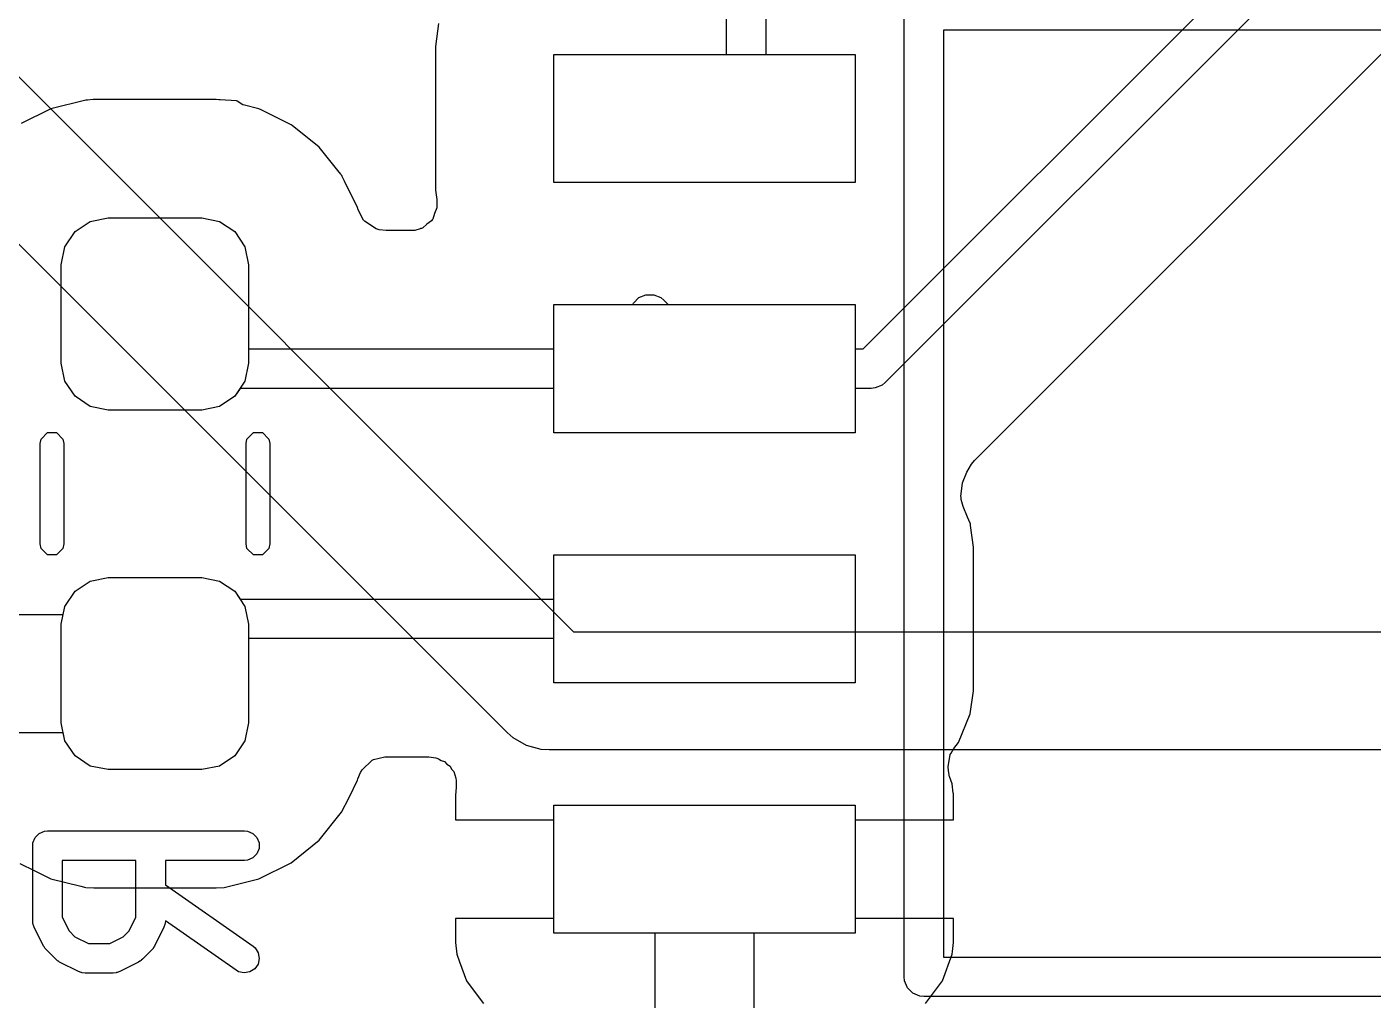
# Model space of a CAD drawing. Header units: inches. Extents: x 1.3 to 5.24, y -7.03 to -1.12.
# Drawn here: x 2.0807 to 2.3497, y -5.9673 to -5.7729 of the extents above; entities that cross this region are included whole.
import ezdxf

# ---------------------------------------------------------------- set-up
doc = ezdxf.new("R2010")
doc.units = ezdxf.units.IN
doc.header["$MEASUREMENT"] = 0
for name, color, linetype, true_color in [('B.Cu', 153, 'CONTINUOUS', 0x4d7fc4), ('B.Mask', 4, 'CONTINUOUS', 0x02ffee), ('B.Paste', 132, 'CONTINUOUS', 0x00c2c2), ('B.Silkscreen', 31, 'CONTINUOUS', 0xe8b2a7), ('In2.Cu', 33, 'CONTINUOUS', 0xce7d2c)]:
    doc.layers.add(name, color=color, linetype=linetype, true_color=true_color)

msp = doc.modelspace()

# ---------------------------------------------------------------- linework, layer by layer
at = {"layer": 'B.Cu', "linetype": 'CONTINUOUS'}
for p, q in [((2.24778, -5.8372), (2.37128, -5.7137)), ((2.37685, -5.71927), (2.25219, -5.84393)), ((2.22047, -5.77835), (2.22047, -5.7372)), ((2.22835, -5.7372), (2.22835, -5.77835)), ((2.27008, -5.85948), (2.38391, -5.74564)), ((2.16299, -5.77217), (2.16238, -5.7768)), ((2.16238, -5.7768), (2.16238, -5.80549)), ((2.18602, -5.80394), (2.18602, -5.77835)), ((2.18602, -5.77835), (2.22047, -5.77835)), ((2.22835, -5.77835), (2.24618, -5.77835)), ((2.24618, -5.77835), (2.24618, -5.80394)), ((2.09247, -5.78749), (2.08549, -5.78923)), ((2.09253, -5.78748), (2.09247, -5.78749)), ((2.09263, -5.78748), (2.09253, -5.78748)), ((2.09282, -5.78747), (2.09263, -5.78748)), ((2.09395, -5.78739), (2.09282, -5.78747)), ((2.09404, -5.78738), (2.09395, -5.78739)), ((2.09408, -5.78738), (2.09404, -5.78738)), ((2.11852, -5.78738), (2.09408, -5.78738)), ((2.11906, -5.78742), (2.11852, -5.78738)), ((2.11852, -5.78738), (2.11852, -5.78738)), ((2.11932, -5.78744), (2.11906, -5.78742)), ((2.11906, -5.78742), (2.11906, -5.78742)), ((2.12262, -5.78766), (2.11932, -5.78744)), ((2.12272, -5.78772), (2.12262, -5.78766)), ((2.12384, -5.78841), (2.12272, -5.78772)), ((2.08539, -5.78928), (2.07957, -5.79217)), ((2.08549, -5.78923), (2.08539, -5.78928)), ((2.1239, -5.78843), (2.12384, -5.78841)), ((2.12709, -5.78922), (2.1239, -5.78843)), ((2.12751, -5.78943), (2.12709, -5.78922)), ((2.12709, -5.78922), (2.12709, -5.78922)), ((2.13352, -5.79241), (2.12751, -5.78943)), ((2.12751, -5.78943), (2.12751, -5.78943)), ((2.13373, -5.79258), (2.13352, -5.79241)), ((2.13912, -5.79691), (2.13373, -5.79258)), ((2.14284, -5.80153), (2.13912, -5.79691)), ((2.14345, -5.80229), (2.14284, -5.80153)), ((2.14353, -5.80239), (2.14345, -5.80229)), ((2.14365, -5.80255), (2.14353, -5.80239)), ((2.14353, -5.80239), (2.14353, -5.80239)), ((2.14374, -5.80277), (2.14365, -5.80255)), ((2.1442, -5.80368), (2.14374, -5.80277)), ((2.1468, -5.80893), (2.1442, -5.80368)), ((2.24618, -5.80394), (2.18602, -5.80394)), ((2.16238, -5.80549), (2.16263, -5.80735)), ((2.14693, -5.80944), (2.1468, -5.80893)), ((2.14797, -5.81145), (2.14693, -5.80944)), ((2.1626, -5.80902), (2.16216, -5.81012)), ((2.16262, -5.80875), (2.1626, -5.80902)), ((2.16264, -5.80858), (2.16261, -5.80871)), ((2.16261, -5.80871), (2.16262, -5.80875)), ((2.16263, -5.80735), (2.16265, -5.80841)), ((2.16265, -5.80841), (2.16264, -5.80858)), ((2.09034, -5.81376), (2.09337, -5.81174)), ((2.09337, -5.81174), (2.09695, -5.81102)), ((2.09695, -5.81102), (2.11565, -5.81102)), ((2.11565, -5.81102), (2.11923, -5.81174)), ((2.11923, -5.81174), (2.12226, -5.81376)), ((2.14819, -5.8117), (2.14797, -5.81145)), ((2.15051, -5.81319), (2.14819, -5.8117)), ((2.16159, -5.81158), (2.16066, -5.81226)), ((2.16167, -5.81139), (2.16159, -5.81158)), ((2.16182, -5.81125), (2.16167, -5.81139)), ((2.16216, -5.81012), (2.16182, -5.81125)), ((2.08831, -5.8168), (2.09034, -5.81376)), ((2.12226, -5.81376), (2.12429, -5.8168)), ((2.1511, -5.81337), (2.15051, -5.81319)), ((2.15247, -5.81356), (2.1511, -5.81337)), ((2.15753, -5.81356), (2.15247, -5.81356)), ((2.15247, -5.81356), (2.15247, -5.81356)), ((2.15247, -5.81356), (2.15247, -5.81356)), ((2.15825, -5.81351), (2.15753, -5.81356)), ((2.15826, -5.81351), (2.15825, -5.81351)), ((2.15932, -5.81319), (2.15826, -5.81351)), ((2.15936, -5.81319), (2.15932, -5.81319)), ((2.15939, -5.81317), (2.15936, -5.81319)), ((2.15955, -5.81313), (2.15939, -5.81317)), ((2.15975, -5.81304), (2.15955, -5.81313)), ((2.16066, -5.81226), (2.15975, -5.81304)), ((2.0876, -5.82037), (2.08831, -5.8168)), ((2.12429, -5.8168), (2.125, -5.82037)), ((2.0876, -5.84006), (2.0876, -5.82037)), ((2.125, -5.82037), (2.125, -5.8372)), ((2.20177, -5.82835), (2.2019, -5.82803)), ((2.2019, -5.82803), (2.20299, -5.82694)), ((2.20299, -5.82694), (2.20441, -5.82636)), ((2.20441, -5.82636), (2.20595, -5.82636)), ((2.20595, -5.82636), (2.20736, -5.82694)), ((2.20736, -5.82694), (2.20796, -5.82743)), ((2.20796, -5.82743), (2.20887, -5.82835)), ((2.18602, -5.8372), (2.18602, -5.82835)), ((2.18602, -5.82835), (2.20177, -5.82835)), ((2.20887, -5.82835), (2.24618, -5.82835)), ((2.24618, -5.82835), (2.24618, -5.8372)), ((2.125, -5.8372), (2.18602, -5.8372)), ((2.24618, -5.8372), (2.24778, -5.8372)), ((2.08831, -5.84364), (2.0876, -5.84006)), ((2.09034, -5.84667), (2.08831, -5.84364)), ((2.2516, -5.84442), (2.25018, -5.845)), ((2.25219, -5.84393), (2.2516, -5.84442)), ((2.09337, -5.8487), (2.09034, -5.84667)), ((2.12226, -5.84667), (2.11923, -5.8487)), ((2.12333, -5.84508), (2.12226, -5.84667)), ((2.18602, -5.84508), (2.12333, -5.84508)), ((2.18602, -5.85394), (2.18602, -5.84508)), ((2.24941, -5.84508), (2.24618, -5.84508)), ((2.24618, -5.84508), (2.24618, -5.85394)), ((2.25018, -5.845), (2.24941, -5.84508)), ((2.09695, -5.84941), (2.09337, -5.8487)), ((2.11565, -5.84941), (2.09695, -5.84941)), ((2.11923, -5.8487), (2.11565, -5.84941)), ((2.24618, -5.85394), (2.18602, -5.85394)), ((2.26895, -5.861), (2.26947, -5.86022)), ((2.26947, -5.86022), (2.27008, -5.85948)), ((2.26763, -5.86394), (2.2685, -5.86184)), ((2.2685, -5.86184), (2.26895, -5.861)), ((2.26734, -5.86667), (2.26763, -5.86394)), ((2.26736, -5.86681), (2.26734, -5.86667)), ((2.26737, -5.8669), (2.26736, -5.86681)), ((2.26741, -5.86731), (2.26737, -5.8669)), ((2.26776, -5.86866), (2.26741, -5.86731)), ((2.26864, -5.87079), (2.26776, -5.86866)), ((2.26915, -5.87202), (2.26864, -5.87079)), ((2.26922, -5.8722), (2.26915, -5.87202)), ((2.26915, -5.87202), (2.26915, -5.87202)), ((2.26925, -5.87233), (2.26922, -5.8722)), ((2.26925, -5.87244), (2.26925, -5.87233)), ((2.26925, -5.87245), (2.26925, -5.87244)), ((2.26925, -5.87247), (2.26925, -5.87245)), ((2.26982, -5.8768), (2.26925, -5.87247)), ((2.18602, -5.8872), (2.18602, -5.87835)), ((2.18602, -5.87835), (2.24618, -5.87835)), ((2.24618, -5.87835), (2.24618, -5.90394)), ((2.26982, -5.90549), (2.26982, -5.8768)), ((2.26982, -5.8768), (2.26982, -5.8768)), ((2.26982, -5.8768), (2.26982, -5.8768)), ((2.09034, -5.88561), (2.09337, -5.88359)), ((2.09337, -5.88359), (2.09695, -5.88287)), ((2.09695, -5.88287), (2.11565, -5.88287)), ((2.11565, -5.88287), (2.11923, -5.88359)), ((2.11923, -5.88359), (2.12226, -5.88561)), ((2.08831, -5.88865), (2.09034, -5.88561)), ((2.12226, -5.88561), (2.12333, -5.8872)), ((2.12333, -5.8872), (2.18602, -5.8872)), ((2.08799, -5.89026), (2.08831, -5.88865)), ((2.06555, -5.89026), (2.08799, -5.89026)), ((2.18602, -5.89508), (2.125, -5.89508)), ((2.125, -5.89508), (2.125, -5.91191)), ((2.18602, -5.90394), (2.18602, -5.89508)), ((2.24618, -5.90394), (2.18602, -5.90394)), ((2.26921, -5.91011), (2.26982, -5.90549)), ((2.26683, -5.91586), (2.26921, -5.91011)), ((2.08799, -5.91388), (2.06555, -5.91388)), ((2.08831, -5.91549), (2.08799, -5.91388)), ((2.125, -5.91191), (2.12429, -5.91549)), ((2.09034, -5.91852), (2.08831, -5.91549)), ((2.12429, -5.91549), (2.12226, -5.91852)), ((2.26591, -5.91706), (2.26683, -5.91586)), ((2.09337, -5.92055), (2.09034, -5.91852)), ((2.12226, -5.91852), (2.11923, -5.92055)), ((2.1477, -5.92129), (2.1497, -5.9194)), ((2.1497, -5.9194), (2.14999, -5.91925)), ((2.1497, -5.9194), (2.1497, -5.9194)), ((2.14999, -5.91925), (2.15221, -5.91872)), ((2.15221, -5.91872), (2.16103, -5.91872)), ((2.16103, -5.91872), (2.16241, -5.91892)), ((2.16241, -5.91892), (2.16263, -5.91898)), ((2.16263, -5.91898), (2.16296, -5.91908)), ((2.16296, -5.91908), (2.16352, -5.91944)), ((2.16352, -5.91944), (2.16415, -5.91961)), ((2.16415, -5.91961), (2.16465, -5.92016)), ((2.26478, -5.92068), (2.26522, -5.91827)), ((2.26522, -5.91827), (2.26536, -5.91797)), ((2.26536, -5.91797), (2.26591, -5.91706)), ((2.09695, -5.92126), (2.09337, -5.92055)), ((2.11565, -5.92126), (2.09695, -5.92126)), ((2.11923, -5.92055), (2.11565, -5.92126)), ((2.14686, -5.9231), (2.14739, -5.92182)), ((2.14739, -5.92182), (2.1477, -5.92129)), ((2.16465, -5.92016), (2.16528, -5.92057)), ((2.16528, -5.92057), (2.16556, -5.92118)), ((2.16556, -5.92118), (2.16599, -5.92166)), ((2.16599, -5.92166), (2.16641, -5.92298)), ((2.26483, -5.92146), (2.26478, -5.92068)), ((2.26501, -5.92229), (2.26483, -5.92146)), ((2.26501, -5.92247), (2.26501, -5.92229)), ((2.14509, -5.9268), (2.1468, -5.92335)), ((2.1468, -5.92335), (2.14686, -5.9231)), ((2.1468, -5.92335), (2.1468, -5.92335)), ((2.16652, -5.92478), (2.16634, -5.92646)), ((2.16641, -5.92298), (2.16648, -5.92348)), ((2.16648, -5.92348), (2.16652, -5.92478)), ((2.26506, -5.92265), (2.26501, -5.92247)), ((2.26561, -5.92412), (2.26506, -5.92265)), ((2.26581, -5.92598), (2.26561, -5.92412)), ((2.26561, -5.92412), (2.26561, -5.92412)), ((2.14361, -5.92978), (2.14509, -5.9268)), ((2.16634, -5.92646), (2.16634, -5.92646)), ((2.16634, -5.92646), (2.16634, -5.92646)), ((2.16634, -5.92646), (2.16634, -5.9313)), ((2.26582, -5.92604), (2.26581, -5.92598)), ((2.26587, -5.92646), (2.26582, -5.92604)), ((2.26587, -5.9313), (2.26587, -5.92646)), ((2.26587, -5.92646), (2.26587, -5.92646)), ((2.13912, -5.93538), (2.14361, -5.92978)), ((2.18602, -5.9313), (2.18602, -5.92835)), ((2.18602, -5.92835), (2.24618, -5.92835)), ((2.24618, -5.92835), (2.24618, -5.9313)), ((2.16634, -5.9313), (2.18602, -5.9313)), ((2.24618, -5.9313), (2.26587, -5.9313)), ((2.13352, -5.93987), (2.13912, -5.93538)), ((2.07932, -5.94), (2.08229, -5.94147)), ((2.12709, -5.94306), (2.13352, -5.93987)), ((2.08229, -5.94147), (2.0855, -5.94306)), ((2.0855, -5.94306), (2.09149, -5.94455)), ((2.12013, -5.94479), (2.12709, -5.94306)), ((2.09149, -5.94455), (2.09221, -5.94473)), ((2.09221, -5.94473), (2.09247, -5.94479)), ((2.09247, -5.94479), (2.09247, -5.94479)), ((2.09247, -5.94479), (2.09247, -5.94479)), ((2.09247, -5.94479), (2.09408, -5.9449)), ((2.09408, -5.9449), (2.11852, -5.9449)), ((2.11852, -5.9449), (2.12013, -5.94479)), ((2.18602, -5.95098), (2.16634, -5.95098)), ((2.16634, -5.95098), (2.16634, -5.95582)), ((2.18602, -5.95394), (2.18602, -5.95098)), ((2.26587, -5.95098), (2.24618, -5.95098)), ((2.24618, -5.95098), (2.24618, -5.95394)), ((2.26587, -5.95582), (2.26587, -5.95098)), ((2.20626, -5.95394), (2.18602, -5.95394)), ((2.20626, -5.97362), (2.20626, -5.95394)), ((2.24618, -5.95394), (2.22594, -5.95394)), ((2.22594, -5.95394), (2.22594, -5.97362)), ((2.16634, -5.95582), (2.16659, -5.95816)), ((2.26568, -5.95758), (2.26587, -5.95582)), ((2.26587, -5.95582), (2.26587, -5.95582)), ((2.16659, -5.95816), (2.16659, -5.95816)), ((2.16659, -5.95816), (2.16715, -5.95967)), ((2.16715, -5.95967), (2.16857, -5.96347)), ((2.26364, -5.96347), (2.26561, -5.95816)), ((2.26561, -5.95816), (2.26568, -5.95758)), ((2.26561, -5.95816), (2.26561, -5.95816)), ((2.16857, -5.96347), (2.16857, -5.96347)), ((2.16857, -5.96347), (2.1699, -5.96525)), ((2.1699, -5.96525), (2.17196, -5.968)), ((2.26024, -5.968), (2.26364, -5.96347)), ((2.26364, -5.96347), (2.26364, -5.96347))]:
    msp.add_line(p, q, dxfattribs=at)
at = {"layer": 'B.Mask', "linetype": 'CONTINUOUS'}
for p, q in [((2.18602, -5.80394), (2.18602, -5.77835)), ((2.18602, -5.77835), (2.24618, -5.77835)), ((2.24618, -5.77835), (2.24618, -5.80394)), ((2.24618, -5.80394), (2.18602, -5.80394)), ((2.09034, -5.81376), (2.09337, -5.81174)), ((2.09337, -5.81174), (2.09695, -5.81102)), ((2.09695, -5.81102), (2.11565, -5.81102)), ((2.11565, -5.81102), (2.11923, -5.81174)), ((2.11923, -5.81174), (2.12226, -5.81376)), ((2.08831, -5.8168), (2.09034, -5.81376)), ((2.12226, -5.81376), (2.12429, -5.8168)), ((2.0876, -5.82037), (2.08831, -5.8168)), ((2.12429, -5.8168), (2.125, -5.82037)), ((2.0876, -5.84006), (2.0876, -5.82037)), ((2.125, -5.82037), (2.125, -5.84006)), ((2.18602, -5.85394), (2.18602, -5.82835)), ((2.18602, -5.82835), (2.24618, -5.82835)), ((2.24618, -5.82835), (2.24618, -5.85394)), ((2.08831, -5.84364), (2.0876, -5.84006)), ((2.125, -5.84006), (2.12429, -5.84364)), ((2.09034, -5.84667), (2.08831, -5.84364)), ((2.12429, -5.84364), (2.12226, -5.84667)), ((2.09337, -5.8487), (2.09034, -5.84667)), ((2.12226, -5.84667), (2.11923, -5.8487)), ((2.09695, -5.84941), (2.09337, -5.8487)), ((2.11565, -5.84941), (2.09695, -5.84941)), ((2.11923, -5.8487), (2.11565, -5.84941)), ((2.24618, -5.85394), (2.18602, -5.85394)), ((2.18602, -5.90394), (2.18602, -5.87835)), ((2.18602, -5.87835), (2.24618, -5.87835)), ((2.24618, -5.87835), (2.24618, -5.90394)), ((2.09034, -5.88561), (2.09337, -5.88359)), ((2.09337, -5.88359), (2.09695, -5.88287)), ((2.09695, -5.88287), (2.11565, -5.88287)), ((2.11565, -5.88287), (2.11923, -5.88359)), ((2.11923, -5.88359), (2.12226, -5.88561)), ((2.08831, -5.88865), (2.09034, -5.88561)), ((2.12226, -5.88561), (2.12429, -5.88865)), ((2.0876, -5.89222), (2.08831, -5.88865)), ((2.12429, -5.88865), (2.125, -5.89222)), ((2.0876, -5.91191), (2.0876, -5.89222)), ((2.125, -5.89222), (2.125, -5.91191)), ((2.24618, -5.90394), (2.18602, -5.90394)), ((2.08831, -5.91549), (2.0876, -5.91191)), ((2.125, -5.91191), (2.12429, -5.91549)), ((2.09034, -5.91852), (2.08831, -5.91549)), ((2.12429, -5.91549), (2.12226, -5.91852)), ((2.09337, -5.92055), (2.09034, -5.91852)), ((2.12226, -5.91852), (2.11923, -5.92055)), ((2.09695, -5.92126), (2.09337, -5.92055)), ((2.11565, -5.92126), (2.09695, -5.92126)), ((2.11923, -5.92055), (2.11565, -5.92126)), ((2.18602, -5.95394), (2.18602, -5.92835)), ((2.18602, -5.92835), (2.24618, -5.92835)), ((2.24618, -5.92835), (2.24618, -5.95394)), ((2.24618, -5.95394), (2.18602, -5.95394))]:
    msp.add_line(p, q, dxfattribs=at)
at = {"layer": 'B.Paste', "linetype": 'CONTINUOUS'}
for p, q in [((2.18602, -5.80394), (2.18602, -5.77835)), ((2.18602, -5.77835), (2.24618, -5.77835)), ((2.24618, -5.77835), (2.24618, -5.80394)), ((2.24618, -5.80394), (2.18602, -5.80394)), ((2.09034, -5.81376), (2.09337, -5.81174)), ((2.09337, -5.81174), (2.09695, -5.81102)), ((2.09695, -5.81102), (2.11565, -5.81102)), ((2.11565, -5.81102), (2.11923, -5.81174)), ((2.11923, -5.81174), (2.12226, -5.81376)), ((2.08831, -5.8168), (2.09034, -5.81376)), ((2.12226, -5.81376), (2.12429, -5.8168)), ((2.0876, -5.82037), (2.08831, -5.8168)), ((2.12429, -5.8168), (2.125, -5.82037)), ((2.0876, -5.84006), (2.0876, -5.82037)), ((2.125, -5.82037), (2.125, -5.84006)), ((2.18602, -5.85394), (2.18602, -5.82835)), ((2.18602, -5.82835), (2.24618, -5.82835)), ((2.24618, -5.82835), (2.24618, -5.85394)), ((2.08831, -5.84364), (2.0876, -5.84006)), ((2.125, -5.84006), (2.12429, -5.84364)), ((2.09034, -5.84667), (2.08831, -5.84364)), ((2.12429, -5.84364), (2.12226, -5.84667)), ((2.09337, -5.8487), (2.09034, -5.84667)), ((2.12226, -5.84667), (2.11923, -5.8487)), ((2.09695, -5.84941), (2.09337, -5.8487)), ((2.11565, -5.84941), (2.09695, -5.84941)), ((2.11923, -5.8487), (2.11565, -5.84941)), ((2.24618, -5.85394), (2.18602, -5.85394)), ((2.18602, -5.90394), (2.18602, -5.87835)), ((2.18602, -5.87835), (2.24618, -5.87835)), ((2.24618, -5.87835), (2.24618, -5.90394)), ((2.09034, -5.88561), (2.09337, -5.88359)), ((2.09337, -5.88359), (2.09695, -5.88287)), ((2.09695, -5.88287), (2.11565, -5.88287)), ((2.11565, -5.88287), (2.11923, -5.88359)), ((2.11923, -5.88359), (2.12226, -5.88561)), ((2.08831, -5.88865), (2.09034, -5.88561)), ((2.12226, -5.88561), (2.12429, -5.88865)), ((2.0876, -5.89222), (2.08831, -5.88865)), ((2.12429, -5.88865), (2.125, -5.89222)), ((2.0876, -5.91191), (2.0876, -5.89222)), ((2.125, -5.89222), (2.125, -5.91191)), ((2.24618, -5.90394), (2.18602, -5.90394)), ((2.08831, -5.91549), (2.0876, -5.91191)), ((2.125, -5.91191), (2.12429, -5.91549)), ((2.09034, -5.91852), (2.08831, -5.91549)), ((2.12429, -5.91549), (2.12226, -5.91852)), ((2.09337, -5.92055), (2.09034, -5.91852)), ((2.12226, -5.91852), (2.11923, -5.92055)), ((2.09695, -5.92126), (2.09337, -5.92055)), ((2.11565, -5.92126), (2.09695, -5.92126)), ((2.11923, -5.92055), (2.11565, -5.92126)), ((2.18602, -5.95394), (2.18602, -5.92835)), ((2.18602, -5.92835), (2.24618, -5.92835)), ((2.24618, -5.92835), (2.24618, -5.95394)), ((2.24618, -5.95394), (2.18602, -5.95394))]:
    msp.add_line(p, q, dxfattribs=at)
at = {"layer": 'B.Silkscreen', "linetype": 'CONTINUOUS'}
for p, q in [((2.25598, -5.96268), (2.25598, -5.76961)), ((2.26386, -5.77354), (2.26386, -5.95874)), ((2.38181, -5.77354), (2.26386, -5.77354)), ((2.08355, -5.85521), (2.08482, -5.85393)), ((2.08482, -5.85393), (2.08663, -5.85393)), ((2.08663, -5.85393), (2.08791, -5.85521)), ((2.12469, -5.85521), (2.12597, -5.85393)), ((2.12597, -5.85393), (2.12777, -5.85393)), ((2.12777, -5.85393), (2.12905, -5.85521)), ((2.08337, -5.85611), (2.08355, -5.85521)), ((2.08337, -5.87617), (2.08337, -5.85611)), ((2.08791, -5.85521), (2.08809, -5.85611)), ((2.08809, -5.85611), (2.08809, -5.87617)), ((2.12451, -5.85611), (2.12469, -5.85521)), ((2.12451, -5.87617), (2.12451, -5.85611)), ((2.12905, -5.85521), (2.12923, -5.85611)), ((2.12923, -5.85611), (2.12923, -5.87617)), ((2.08355, -5.87707), (2.08337, -5.87617)), ((2.08809, -5.87617), (2.08791, -5.87707)), ((2.12469, -5.87707), (2.12451, -5.87617)), ((2.12923, -5.87617), (2.12905, -5.87707)), ((2.08482, -5.87835), (2.08355, -5.87707)), ((2.08663, -5.87835), (2.08482, -5.87835)), ((2.08791, -5.87707), (2.08663, -5.87835)), ((2.12597, -5.87835), (2.12469, -5.87707)), ((2.12777, -5.87835), (2.12597, -5.87835)), ((2.12905, -5.87707), (2.12777, -5.87835)), ((2.08188, -5.93645), (2.08194, -5.93587)), ((2.08194, -5.93587), (2.08238, -5.9348)), ((2.08238, -5.9348), (2.08319, -5.93399)), ((2.08319, -5.93399), (2.08426, -5.93355)), ((2.08426, -5.93355), (2.08484, -5.93349)), ((2.08484, -5.93349), (2.12421, -5.93349)), ((2.12421, -5.93349), (2.12478, -5.93355)), ((2.12478, -5.93355), (2.12585, -5.93399)), ((2.12585, -5.93399), (2.12666, -5.9348)), ((2.12666, -5.9348), (2.1271, -5.93587)), ((2.1271, -5.93587), (2.1271, -5.93702)), ((2.08188, -5.95144), (2.08188, -5.93645)), ((2.12666, -5.93809), (2.12585, -5.9389)), ((2.1271, -5.93702), (2.12666, -5.93809)), ((2.10251, -5.9394), (2.08779, -5.9394)), ((2.08779, -5.9394), (2.08779, -5.95075)), ((2.10251, -5.95075), (2.10251, -5.9394)), ((2.12421, -5.9394), (2.10841, -5.9394)), ((2.10841, -5.9394), (2.10841, -5.94428)), ((2.12478, -5.93934), (2.12421, -5.9394)), ((2.12585, -5.9389), (2.12478, -5.93934)), ((2.10841, -5.94428), (2.1259, -5.95652)), ((2.08194, -5.95202), (2.08188, -5.95144)), ((2.08779, -5.95075), (2.08914, -5.95344)), ((2.10116, -5.95344), (2.10251, -5.95075)), ((2.10841, -5.95149), (2.10835, -5.95202)), ((2.12251, -5.96136), (2.10841, -5.95149)), ((2.08198, -5.95212), (2.08194, -5.95202)), ((2.08199, -5.95222), (2.08198, -5.95212)), ((2.08219, -5.95276), (2.08199, -5.95222)), ((2.08407, -5.95651), (2.08219, -5.95276)), ((2.08914, -5.95344), (2.09033, -5.95464)), ((2.09033, -5.95464), (2.09303, -5.95599)), ((2.09726, -5.95599), (2.09996, -5.95464)), ((2.09996, -5.95464), (2.10116, -5.95344)), ((2.1081, -5.95276), (2.10622, -5.95651)), ((2.10831, -5.95222), (2.1081, -5.95276)), ((2.10835, -5.95202), (2.10831, -5.95212)), ((2.10831, -5.95212), (2.10831, -5.95222)), ((2.08423, -5.95676), (2.08407, -5.95651)), ((2.08426, -5.95683), (2.08423, -5.95676)), ((2.08432, -5.95691), (2.08426, -5.95683)), ((2.08438, -5.957), (2.08432, -5.95691)), ((2.08444, -5.95705), (2.08438, -5.957)), ((2.08462, -5.95728), (2.08444, -5.95705)), ((2.0865, -5.95916), (2.08462, -5.95728)), ((2.09303, -5.95599), (2.09726, -5.95599)), ((2.10567, -5.95728), (2.1038, -5.95916)), ((2.10586, -5.95705), (2.10567, -5.95728)), ((2.10592, -5.957), (2.10586, -5.95705)), ((2.10597, -5.95691), (2.10592, -5.957)), ((2.10604, -5.95683), (2.10597, -5.95691)), ((2.10607, -5.95676), (2.10604, -5.95683)), ((2.10622, -5.95651), (2.10607, -5.95676)), ((2.1259, -5.95652), (2.12634, -5.9569)), ((2.12634, -5.9569), (2.12696, -5.95787)), ((2.08672, -5.95934), (2.0865, -5.95916)), ((2.08677, -5.9594), (2.08672, -5.95934)), ((2.08686, -5.95946), (2.08677, -5.9594)), ((2.08694, -5.95952), (2.08686, -5.95946)), ((2.08702, -5.95955), (2.08694, -5.95952)), ((2.08726, -5.95971), (2.08702, -5.95955)), ((2.09101, -5.96158), (2.08726, -5.95971)), ((2.10303, -5.95971), (2.09928, -5.96158)), ((2.10328, -5.95955), (2.10303, -5.95971)), ((2.10335, -5.95952), (2.10328, -5.95955)), ((2.10343, -5.95946), (2.10335, -5.95952)), ((2.10352, -5.9594), (2.10343, -5.95946)), ((2.10357, -5.95934), (2.10352, -5.9594)), ((2.1038, -5.95916), (2.10357, -5.95934)), ((2.12716, -5.95901), (2.12691, -5.96013)), ((2.12696, -5.95787), (2.12716, -5.95901)), ((2.26386, -5.95874), (2.38181, -5.95874)), ((2.09155, -5.96179), (2.09101, -5.96158)), ((2.09166, -5.9618), (2.09155, -5.96179)), ((2.09176, -5.96184), (2.09166, -5.9618)), ((2.09233, -5.9619), (2.09176, -5.96184)), ((2.09796, -5.9619), (2.09233, -5.9619)), ((2.09853, -5.96184), (2.09796, -5.9619)), ((2.09863, -5.9618), (2.09853, -5.96184)), ((2.09874, -5.96179), (2.09863, -5.9618)), ((2.09928, -5.96158), (2.09874, -5.96179)), ((2.12302, -5.96165), (2.12251, -5.96136)), ((2.12414, -5.96189), (2.12302, -5.96165)), ((2.12528, -5.96169), (2.12414, -5.96189)), ((2.12625, -5.96108), (2.12528, -5.96169)), ((2.12691, -5.96013), (2.12625, -5.96108)), ((2.25606, -5.96345), (2.25598, -5.96268)), ((2.25665, -5.96486), (2.25606, -5.96345)), ((2.25773, -5.96595), (2.25665, -5.96486)), ((2.25915, -5.96654), (2.25773, -5.96595)), ((2.25992, -5.96661), (2.25915, -5.96654)), ((2.38575, -5.96661), (2.25992, -5.96661))]:
    msp.add_line(p, q, dxfattribs=at)
at = {"layer": 'In2.Cu', "linetype": 'CONTINUOUS'}
for p, q in [((1.72441, -5.42818), (2.18993, -5.8937)), ((2.17669, -5.91386), (1.70425, -5.44142)), ((2.18993, -5.8937), (2.61322, -5.8937)), ((2.17785, -5.91488), (2.17669, -5.91386)), ((2.18052, -5.91642), (2.17785, -5.91488)), ((2.1835, -5.91722), (2.18052, -5.91642)), ((2.18504, -5.91732), (2.1835, -5.91722)), ((2.61811, -5.91732), (2.18504, -5.91732))]:
    msp.add_line(p, q, dxfattribs=at)

doc.saveas('drawing.dxf')
